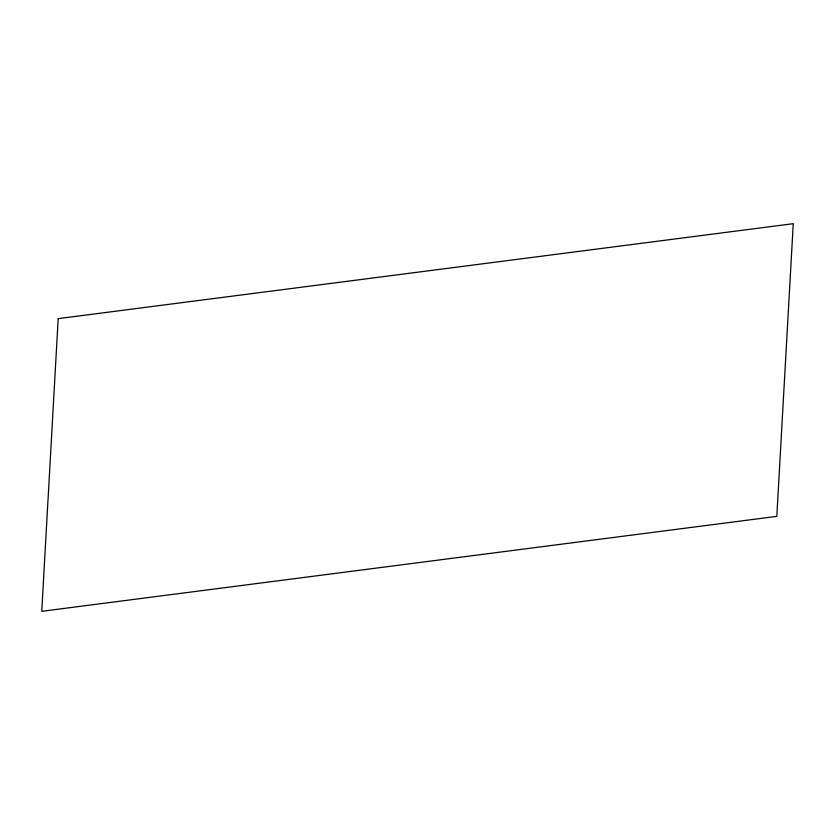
<?xml version="1.0" encoding="UTF-8"?>
<svg xmlns="http://www.w3.org/2000/svg" width="835" height="835" viewBox="0 0 835 835"><rect width="100%" height="100%" fill="white"/><g stroke="black" fill="none" stroke-linecap="round" stroke-linejoin="round"><path stroke-width="1.25" d="M58.189 318.636L41.75 611.314L776.811 516.364L793.25 223.686L58.189 318.636"/></g></svg>
